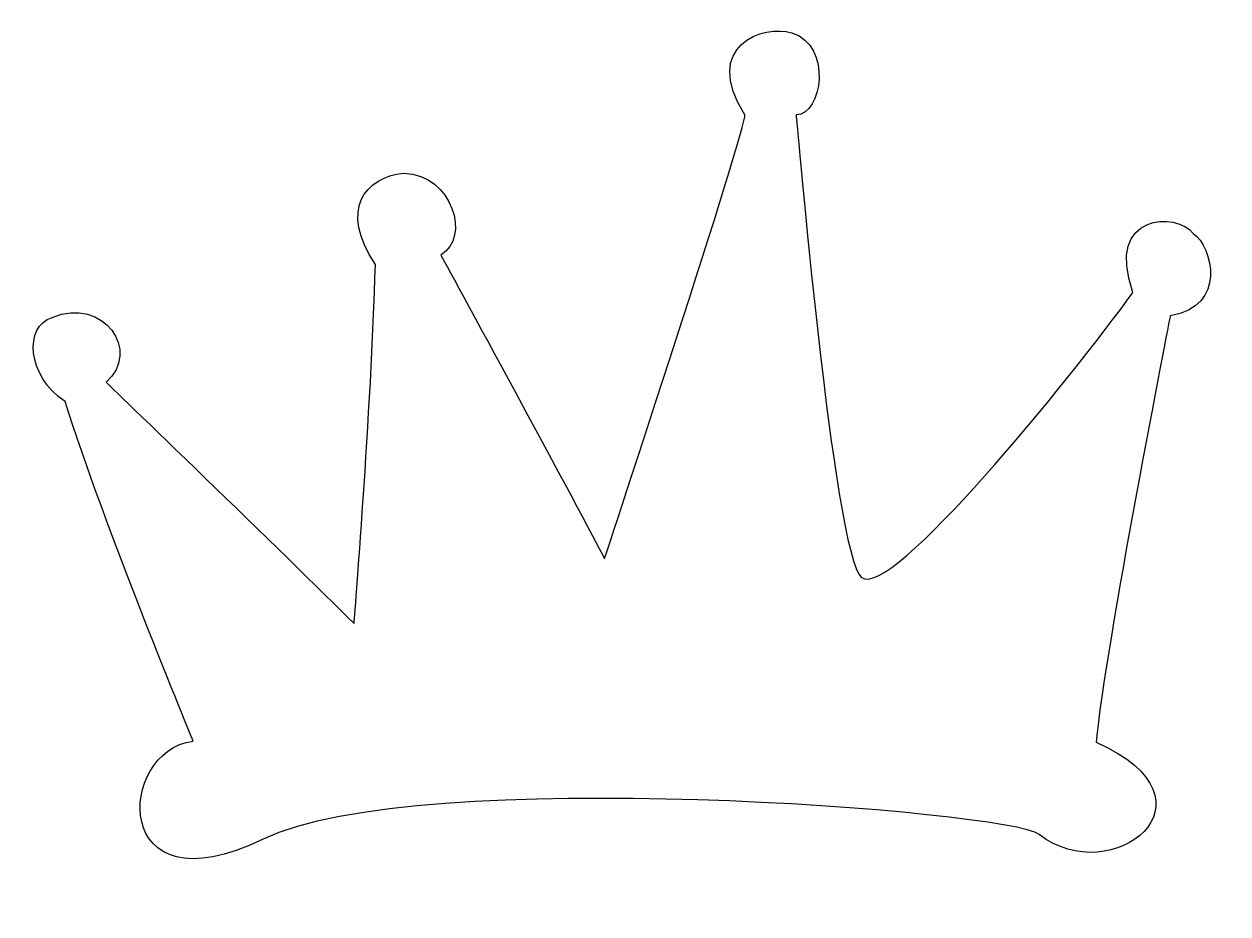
# Model space of a CAD drawing. Header units: centimetres. Extents: x -8.8 to 8.9, y -6.9 to 6.2.
import ezdxf

# ---------------------------------------------------------------- set-up
doc = ezdxf.new("R2010")
doc.units = ezdxf.units.CM
doc.header["$MEASUREMENT"] = 0
doc.layers.add('Camada 1', color=7, linetype='Continuous')

msp = doc.modelspace()

# ---------------------------------------------------------------- linework, layer by layer
at = {"layer": 'Camada 1'}
msp.add_open_spline([(-6.28215, -4.34115), (-7.3997, -4.48389), (-7.51492, -6.8752), (-5.25483, -5.7794), (-5.25483, -5.7794), (-2.99473, -4.68358), (5.67, -5.36205), (6.11416, -5.7109), (6.11416, -5.7109), (7.1668, -6.5377), (8.87742, -5.21639), (6.94564, -4.35748), (6.94564, -4.35748), (7.07632, -2.97294), (8.03183, 1.89124), (8.03183, 1.89124), (8.03183, 1.89124), (8.87307, 2.02528), (8.65191, 2.90999), (8.36753, 3.09954), (8.36753, 3.09954), (8.14401, 3.41143), (7.072, 3.41556), (7.48393, 2.23366), (7.48393, 2.23366), (6.56641, 0.95093), (3.92253, -2.28653), (3.51163, -1.94408), (3.51163, -1.94408), (3.10071, -1.60163), (2.55278, 4.83621), (2.55278, 4.83621), (2.55278, 4.83621), (2.92947, 4.83621), (3.09065, 5.84856), (2.49034, 6.03816), (2.49034, 6.03816), (2.08047, 6.16765), (1.15684, 5.85605), (1.79943, 4.83621), (1.79943, 4.83621), (1.85843, 4.74263), (-0.25519, -1.67013), (-0.25519, -1.67013), (-0.25519, -1.67013), (-0.52914, -1.12223), (-2.65226, 2.78156), (-2.65226, 2.78156), (-2.65226, 2.78156), (-2.21768, 3.0363), (-2.47046, 3.95269), (-3.19722, 3.98425), (-3.19722, 3.98425), (-3.76599, 3.92112), (-4.14514, 3.44712), (-3.61108, 2.64459), (-3.61108, 2.64459), (-3.67117, 0.50856), (-3.92395, -2.61961), (-3.92395, -2.61961), (-3.92395, -2.61961), (-4.88282, -1.66079), (-7.55773, 0.91929), (-7.55773, 0.91929), (-7.55773, 0.91929), (-7.03698, 1.36567), (-7.58929, 2.18318), (-8.34764, 1.86721), (-8.34764, 1.86721), (-8.75785, 1.74167), (-8.72136, 1.01038), (-8.15807, 0.63489), (-8.15807, 0.63489), (-7.58932, -1.1661), (-6.28215, -4.34115), (-6.28215, -4.34115)], degree=3, knots=[0, 0, 0, 0, 0.05, 0.05, 0.05, 0.05, 0.1, 0.1, 0.1, 0.1, 0.15, 0.15, 0.15, 0.15, 0.2, 0.2, 0.2, 0.2, 0.25, 0.25, 0.25, 0.25, 0.3, 0.3, 0.3, 0.3, 0.35, 0.35, 0.35, 0.35, 0.4, 0.4, 0.4, 0.4, 0.45, 0.45, 0.45, 0.45, 0.5, 0.5, 0.5, 0.5, 0.55, 0.55, 0.55, 0.55, 0.6, 0.6, 0.6, 0.6, 0.65, 0.65, 0.65, 0.65, 0.7, 0.7, 0.7, 0.7, 0.75, 0.75, 0.75, 0.75, 0.8, 0.8, 0.8, 0.8, 0.85, 0.85, 0.85, 0.85, 0.9, 0.9, 0.9, 0.9, 1, 1, 1, 1], dxfattribs=at)

doc.saveas('drawing.dxf')
